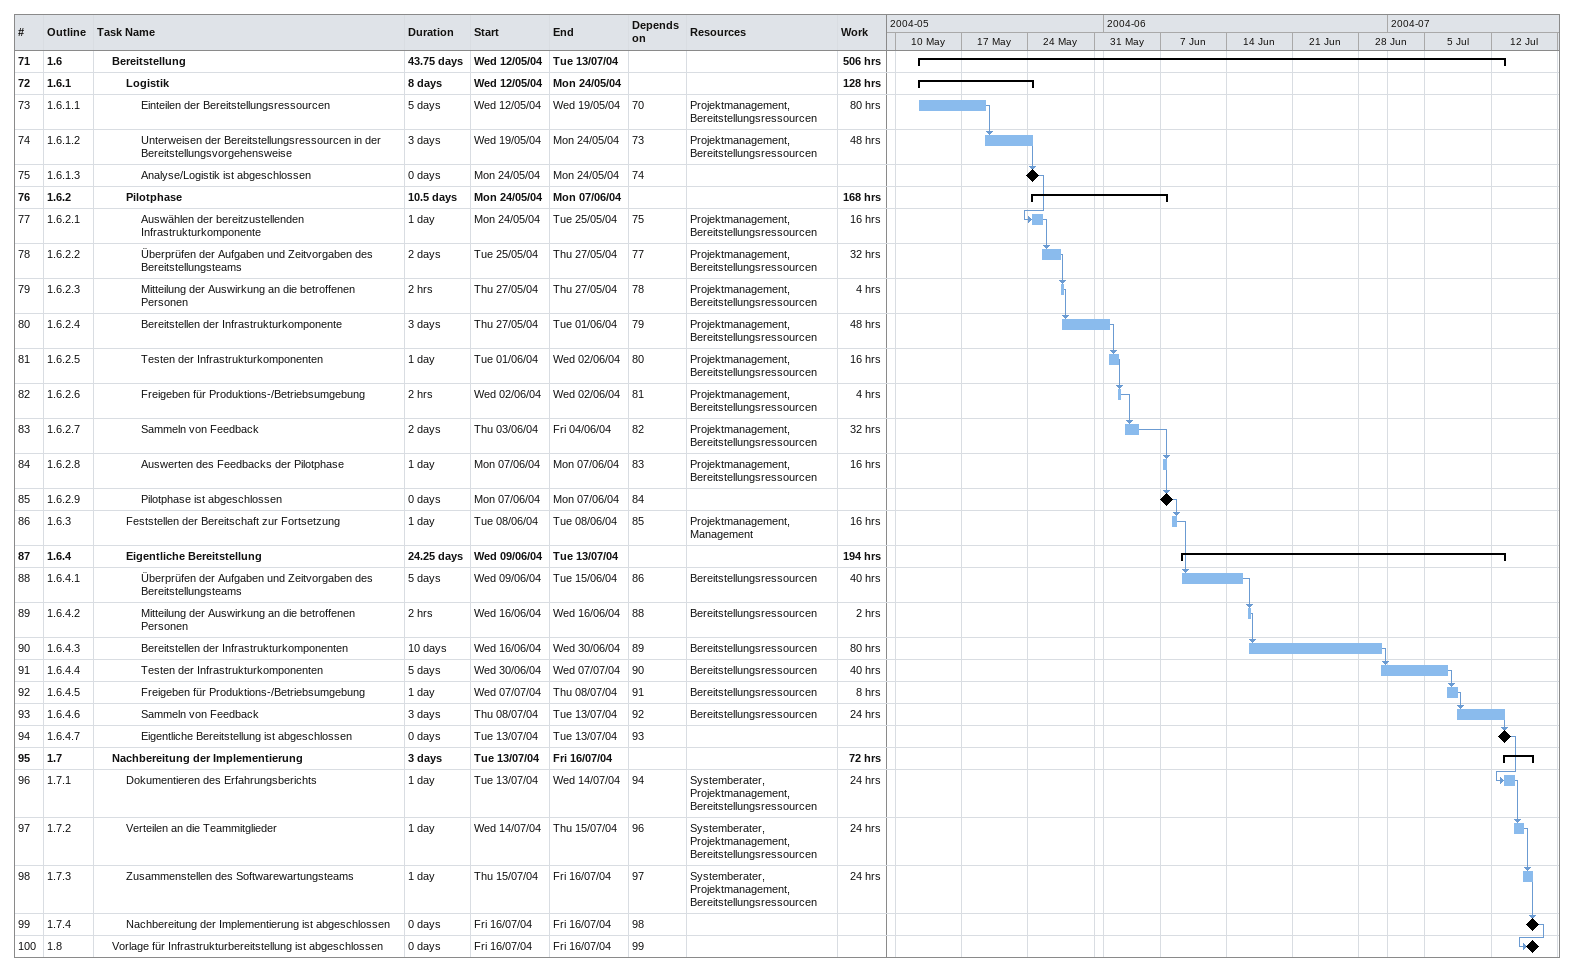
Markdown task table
| ID | WBS | Task | Duration | Start | Finish | Predecessors | Resources | Work (h) |
|---|---|---|---|---|---|---|---|---|
| 71 | 1.6 | **Bereitstellung** | 43.75d | 2004-05-12 | 2004-07-13 |  |  | 506 |
| 72 | 1.6.1 | **Logistik** | 8d | 2004-05-12 | 2004-05-24 |  |  | 128 |
| 73 | 1.6.1.1 | Einteilen der Bereitstellungsressourcen | 5d | 2004-05-12 | 2004-05-19 | 70 | Projektmanagement, Bereitstellungsressourcen | 80 |
| 74 | 1.6.1.2 | Unterweisen der Bereitstellungsressourcen in der Bereitstellungsvorgehensweise | 3d | 2004-05-19 | 2004-05-24 | 73 | Projektmanagement, Bereitstellungsressourcen | 48 |
| 75 | 1.6.1.3 | Analyse/Logistik ist abgeschlossen | 0d | 2004-05-24 | 2004-05-24 | 74 |  |  |
| 76 | 1.6.2 | **Pilotphase** | 10.5d | 2004-05-24 | 2004-06-07 |  |  | 168 |
| 77 | 1.6.2.1 | Auswählen der bereitzustellenden Infrastrukturkomponente | 1d | 2004-05-24 | 2004-05-25 | 75 | Projektmanagement, Bereitstellungsressourcen | 16 |
| 78 | 1.6.2.2 | Überprüfen der Aufgaben und Zeitvorgaben des Bereitstellungsteams | 2d | 2004-05-25 | 2004-05-27 | 77 | Projektmanagement, Bereitstellungsressourcen | 32 |
| 79 | 1.6.2.3 | Mitteilung der Auswirkung an die betroffenen Personen | 2h | 2004-05-27 | 2004-05-27 | 78 | Projektmanagement, Bereitstellungsressourcen | 4 |
| 80 | 1.6.2.4 | Bereitstellen der Infrastrukturkomponente | 3d | 2004-05-27 | 2004-06-01 | 79 | Projektmanagement, Bereitstellungsressourcen | 48 |
| 81 | 1.6.2.5 | Testen der Infrastrukturkomponenten | 1d | 2004-06-01 | 2004-06-02 | 80 | Projektmanagement, Bereitstellungsressourcen | 16 |
| 82 | 1.6.2.6 | Freigeben für Produktions-/Betriebsumgebung | 2h | 2004-06-02 | 2004-06-02 | 81 | Projektmanagement, Bereitstellungsressourcen | 4 |
| 83 | 1.6.2.7 | Sammeln von Feedback | 2d | 2004-06-03 | 2004-06-04 | 82 | Projektmanagement, Bereitstellungsressourcen | 32 |
| 84 | 1.6.2.8 | Auswerten des Feedbacks der Pilotphase | 1d | 2004-06-07 | 2004-06-07 | 83 | Projektmanagement, Bereitstellungsressourcen | 16 |
| 85 | 1.6.2.9 | Pilotphase ist abgeschlossen | 0d | 2004-06-07 | 2004-06-07 | 84 |  |  |
| 86 | 1.6.3 | Feststellen der Bereitschaft zur Fortsetzung | 1d | 2004-06-08 | 2004-06-08 | 85 | Projektmanagement, Management | 16 |
| 87 | 1.6.4 | **Eigentliche Bereitstellung** | 24.25d | 2004-06-09 | 2004-07-13 |  |  | 194 |
| 88 | 1.6.4.1 | Überprüfen der Aufgaben und Zeitvorgaben des Bereitstellungsteams | 5d | 2004-06-09 | 2004-06-15 | 86 | Bereitstellungsressourcen | 40 |
| 89 | 1.6.4.2 | Mitteilung der Auswirkung an die betroffenen Personen | 2h | 2004-06-16 | 2004-06-16 | 88 | Bereitstellungsressourcen | 2 |
| 90 | 1.6.4.3 | Bereitstellen der Infrastrukturkomponenten | 10d | 2004-06-16 | 2004-06-30 | 89 | Bereitstellungsressourcen | 80 |
| 91 | 1.6.4.4 | Testen der Infrastrukturkomponenten | 5d | 2004-06-30 | 2004-07-07 | 90 | Bereitstellungsressourcen | 40 |
| 92 | 1.6.4.5 | Freigeben für Produktions-/Betriebsumgebung | 1d | 2004-07-07 | 2004-07-08 | 91 | Bereitstellungsressourcen | 8 |
| 93 | 1.6.4.6 | Sammeln von Feedback | 3d | 2004-07-08 | 2004-07-13 | 92 | Bereitstellungsressourcen | 24 |
| 94 | 1.6.4.7 | Eigentliche Bereitstellung ist abgeschlossen | 0d | 2004-07-13 | 2004-07-13 | 93 |  |  |
| 95 | 1.7 | **Nachbereitung der Implementierung** | 3d | 2004-07-13 | 2004-07-16 |  |  | 72 |
| 96 | 1.7.1 | Dokumentieren des Erfahrungsberichts | 1d | 2004-07-13 | 2004-07-14 | 94 | Systemberater, Projektmanagement, Bereitstellungsressourcen | 24 |
| 97 | 1.7.2 | Verteilen an die Teammitglieder | 1d | 2004-07-14 | 2004-07-15 | 96 | Systemberater, Projektmanagement, Bereitstellungsressourcen | 24 |
| 98 | 1.7.3 | Zusammenstellen des Softwarewartungsteams | 1d | 2004-07-15 | 2004-07-16 | 97 | Systemberater, Projektmanagement, Bereitstellungsressourcen | 24 |
| 99 | 1.7.4 | Nachbereitung der Implementierung ist abgeschlossen | 0d | 2004-07-16 | 2004-07-16 | 98 |  |  |
| 100 | 1.8 | Vorlage für Infrastrukturbereitstellung ist abgeschlossen | 0d | 2004-07-16 | 2004-07-16 | 99 |  |  |
